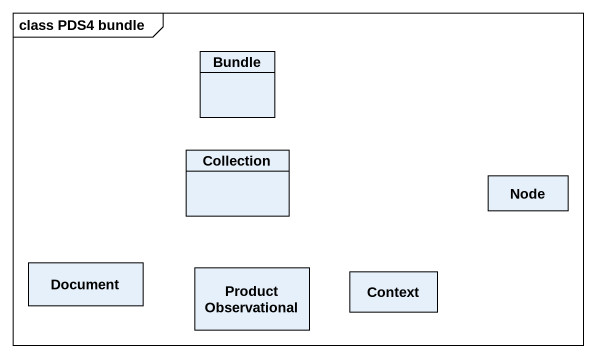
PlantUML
@startuml
mainframe class PDS4 bundle
hide circle
hide empty members
class Bundle
class Collection
class "Node" as Node_
class Document
class "Product Observational" as Product_Observational
class Context
@enduml
